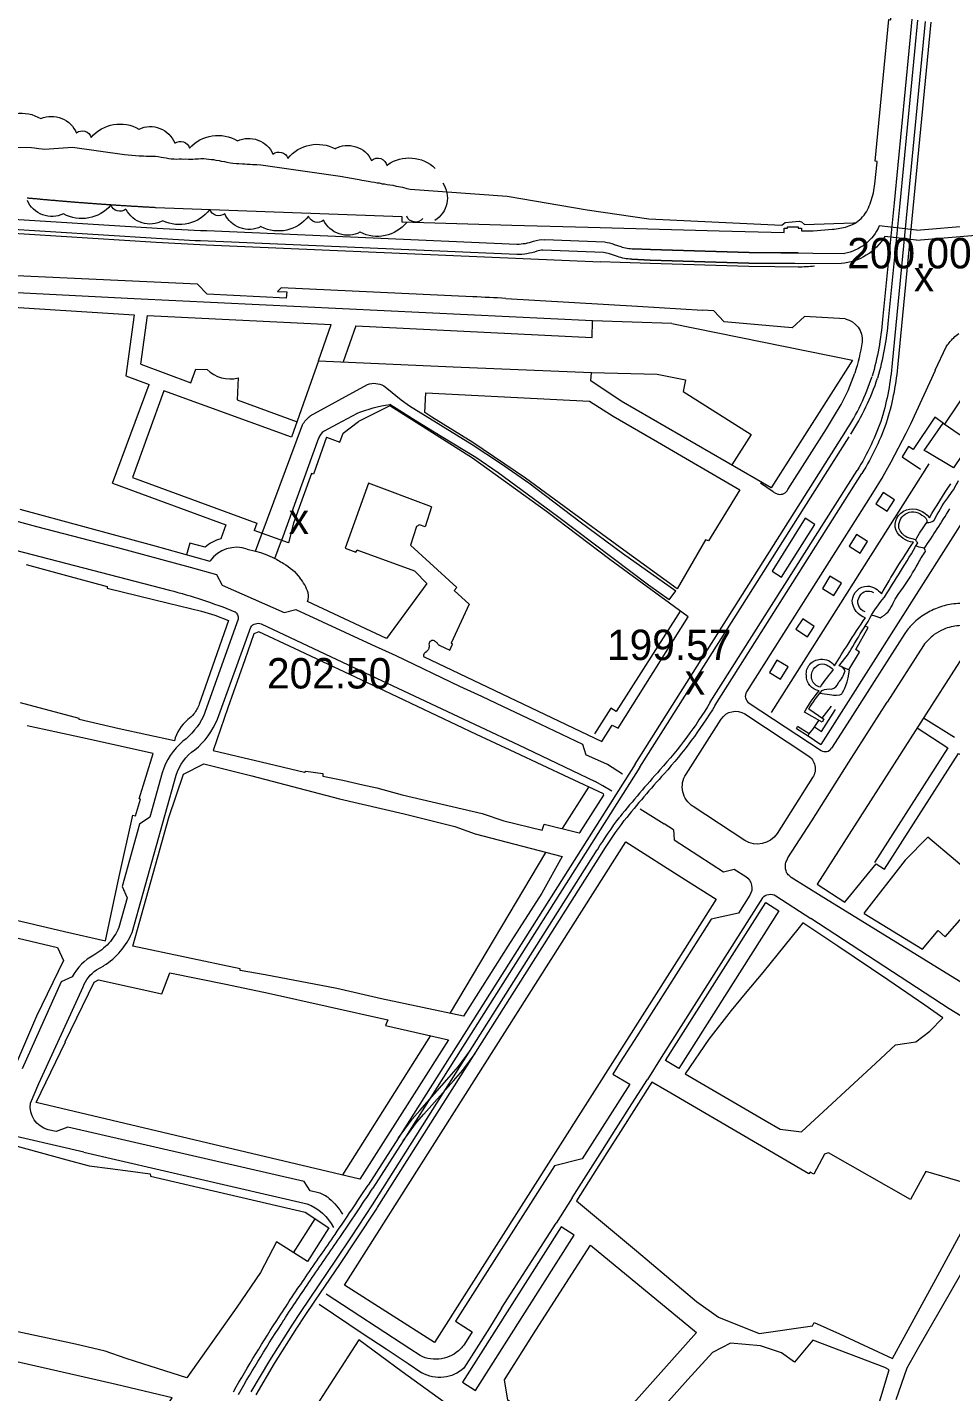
# Model space of a CAD drawing. Header units: millimetres. Extents: x 949 to 2135, y 1001 to 2286.
# Drawn here: x 1381.8 to 1609.5, y 1181.7 to 1518.2 of the extents above; entities that cross this region are included whole.
import ezdxf
from ezdxf.enums import TextEntityAlignment as Align

# ---------------------------------------------------------------- set-up
doc = ezdxf.new("R2010")
doc.units = ezdxf.units.MM
doc.linetypes.add('DGN Style 2', pattern=[1038.355655, 623.013393, -415.342262])
doc.linetypes.add('DGN Style 3', pattern=[1453.697917, 1038.355655, -415.342262])
for name, color, linetype, lineweight in [('Nivel 11', 7, 'Continuous', 0), ('Nivel 12', 7, 'Continuous', 0), ('Nivel 15', 7, 'Continuous', 0), ('Nivel 17', 7, 'Continuous', 0), ('Nivel 23', 7, 'Continuous', 0), ('Nivel 26', 7, 'Continuous', 0), ('Nivel 27', 7, 'Continuous', 0), ('Nivel 3', 7, 'Continuous', 0), ('Nivel 39', 7, 'Continuous', 0)]:
    doc.layers.add(name, color=color, linetype=linetype, lineweight=lineweight)
doc.styles.add('Style-font000', font='font000.shx')
doc.styles.add('Style-font023', font='font023.shx')

msp = doc.modelspace()

# ---------------------------------------------------------------- linework, layer by layer
at = {"layer": 'Nivel 11', "color": 1, "linetype": 'Continuous', "lineweight": 0}
for p, q in [((1408.17, 1451.25), (1371.37, 1453.1)), ((1521.13, 1445.84), (1408.17, 1451.25)), ((1370.64, 1449.7), (1408.15, 1447.29)), ((1408.15, 1447.29), (1406.13, 1432.24)), ((1409.79, 1435.11), (1411.4, 1447.13)), ((1411.4, 1447.13), (1456.73, 1444.89)), ((1453.59, 1435.93), (1456.73, 1444.89)), ((1462.78, 1444.59), (1459.65, 1435.67)), ((1521.04, 1441.7), (1521.13, 1445.84)), ((1540.75, 1445.2), (1521.13, 1445.84)), ((1540.75, 1445.2), (1585.29, 1436.11)), ((1409.79, 1435.11), (1422.11, 1430.56)), ((1422.11, 1430.56), (1423.35, 1433.87)), ((1423.35, 1433.87), (1426.13, 1433.81)), ((1453.59, 1435.93), (1446.9, 1417.1)), ((1453.59, 1435.93), (1486.81, 1434.5)), ((1486.81, 1434.5), (1520.89, 1433.04)), ((1585.29, 1436.11), (1565.19, 1404.64)), ((1406.13, 1432.24), (1411.88, 1430.12)), ((1433.79, 1431.74), (1433.58, 1426.37)), ((1520.75, 1431), (1520.89, 1433.04)), ((1528.22, 1426.01), (1520.75, 1431)), ((1402.83, 1405.79), (1411.88, 1430.12)), ((1415.5, 1428.53), (1407.7, 1407.19)), ((1446.9, 1417.1), (1415.5, 1428.53)), ((1433.58, 1426.37), (1448.35, 1420.94)), ((1471.15, 1424.82), (1463.48, 1421.02)), ((1491.59, 1411.98), (1471.15, 1424.82)), ((1565.19, 1404.64), (1528.22, 1426.01)), ((1459.71, 1418.08), (1463.48, 1421.02)), ((1455.59, 1417.1), (1452.32, 1408)), ((1455.59, 1417.1), (1458.88, 1415.91)), ((1458.88, 1415.91), (1459.71, 1418.08)), ((1509.84, 1398.77), (1491.59, 1411.98)), ((1407.7, 1407.19), (1438.35, 1395.91)), ((1451.85, 1408.17), (1447.43, 1395.88)), ((1452.32, 1408), (1451.85, 1408.17)), ((1402.83, 1405.79), (1430.74, 1395.52)), ((1465.95, 1405.76), (1460.17, 1389.75)), ((1481.42, 1399.95), (1465.95, 1405.76)), ((1481.42, 1399.95), (1479.86, 1395.04)), ((1379.95, 1399.38), (1412.67, 1390.45)), ((1525.43, 1386.98), (1509.84, 1398.77)), ((1430.74, 1395.52), (1429.51, 1392.08)), ((1438.35, 1395.91), (1437.76, 1394.12)), ((1446.18, 1391.05), (1437.76, 1394.12)), ((1438.07, 1389.05), (1439.68, 1393.41)), ((1447.43, 1395.88), (1446.18, 1391.05)), ((1477.78, 1395.1), (1476.31, 1390.5)), ((1478.52, 1395.47), (1477.78, 1395.1)), ((1479.86, 1395.04), (1478.52, 1395.47)), ((1412.67, 1390.45), (1426.84, 1386.57)), ((1421.83, 1391.01), (1421.03, 1388.12)), ((1425.64, 1389.98), (1421.83, 1391.01)), ((1442.84, 1387.19), (1444.46, 1391.68)), ((1476.31, 1390.5), (1487.73, 1380.01)), ((1436.04, 1389.54), (1438.07, 1389.05)), ((1438.07, 1389.05), (1439.27, 1388.69)), ((1439.27, 1388.69), (1440.46, 1388.27)), ((1440.46, 1388.27), (1442.13, 1387.54)), ((1460.17, 1389.75), (1462.79, 1388.8)), ((1462.79, 1388.8), (1463.15, 1389.23)), ((1477.35, 1384.05), (1463.15, 1389.23)), ((1544.72, 1372.78), (1525.43, 1386.98)), ((1480.34, 1381), (1477.35, 1384.05)), ((1480.34, 1381), (1470.35, 1367.43)), ((1487.73, 1380.01), (1487.06, 1379.28)), ((1470.35, 1367.43), (1450.87, 1376.57)), ((1487.06, 1379.28), (1490.74, 1375.91)), ((1490.74, 1375.91), (1486.27, 1366.29)), ((1527.45, 1345.35), (1544.72, 1372.78)), ((1486.67, 1366.1), (1486.27, 1366.29)), ((1479.52, 1363.07), (1523.47, 1342.04)), ((1483.5, 1365.75), (1485.98, 1364.61)), ((1485.98, 1364.61), (1486.67, 1366.1)), ((1523.47, 1342.04), (1526.02, 1346.06)), ((1526.02, 1346.06), (1527.45, 1345.35))]:
    msp.add_line(p, q, dxfattribs=at)
at = {"layer": 'Nivel 11', "color": 1, "linetype": 'DGN Style 2', "lineweight": 0}
for p, q in [((1462.78, 1444.59), (1521.04, 1441.7)), ((1542.76, 1374.22), (1526.99, 1349.5)), ((1525.71, 1350.27), (1521.65, 1343.94)), ((1526.99, 1349.5), (1525.71, 1350.27))]:
    msp.add_line(p, q, dxfattribs=at)
at = {"layer": 'Nivel 11', "color": 1, "linetype": 'DGN Style 3', "lineweight": 0}
for p, q in [((1610.39, 1343.06), (1602.78, 1347.85)), ((1601.21, 1345.41), (1608.76, 1340.51)), ((1608.76, 1340.51), (1590.65, 1312.2)), ((1520.15, 1330.82), (1513.64, 1320.57)), ((1486.18, 1275.17), (1509.65, 1314.72)), ((1481.19, 1269.54), (1459.54, 1235.17)), ((1447.47, 1215.95), (1452.78, 1224.3))]:
    msp.add_line(p, q, dxfattribs=at)
at = {"layer": 'Nivel 11', "color": 1, "linetype": 'Continuous', "lineweight": 0, "flags": 128}
for points in [[(1526.26, 1422.33), (1537.17, 1415.98), (1557.5, 1404.14), (1549.73, 1391.54), (1549.04, 1391.82), (1541.99, 1379.69), (1528, 1389.9), (1515.37, 1399.11), (1504.59, 1406.98), (1491.65, 1415.79), (1481.57, 1422.05), (1479.81, 1423.24), (1480.05, 1428.04), (1520.42, 1426.04), (1526.26, 1422.33)], [(1610.18, 1409.59), (1603.38, 1413.58), (1602.96, 1413.86), (1607.58, 1420.58), (1614.46, 1415.86), (1610.18, 1409.59)], [(1565.41, 1384.05), (1567.78, 1382.56), (1575.99, 1395.62), (1573.62, 1397.11), (1565.41, 1384.05)], [(1508.73, 1320.17), (1509.21, 1321.71), (1517.86, 1319.51), (1518.14, 1319.7), (1523.96, 1328.81), (1523.83, 1329.12), (1515.36, 1333.1), (1502.05, 1339.39), (1492.56, 1343.82), (1468.34, 1355.3), (1447.65, 1365.04), (1438.91, 1369.14), (1437.64, 1368.61), (1435.4, 1362.2), (1431.27, 1350.34), (1427.6, 1339.83), (1439.42, 1337.08), (1450.14, 1334.5), (1450.44, 1334.79), (1454.63, 1334.18), (1454.63, 1333.49), (1459.59, 1332.52), (1464.51, 1331.34), (1467.97, 1330.65), (1474.19, 1328.94), (1493.91, 1324.27), (1499.26, 1322.48), (1508.73, 1320.17)], [(1583.36, 1302.46), (1591.12, 1311.9), (1593.18, 1310.58), (1611.43, 1339.11), (1622.99, 1332.97), (1626.42, 1339.42), (1634.9, 1355.04), (1614.39, 1366.07), (1604.75, 1350.93), (1576.56, 1306.87), (1583.36, 1302.46)], [(1425.36, 1336.52), (1437.13, 1333.59), (1458.77, 1327.96), (1474.71, 1324.2), (1487.2, 1321.14), (1492.25, 1319.32), (1513.68, 1313.73), (1508.63, 1304.63), (1500.31, 1291.57), (1489.31, 1274.29), (1469.13, 1278.57), (1458.11, 1281.18), (1440.42, 1284.5), (1434.25, 1285.6), (1434.26, 1285.97), (1407.8, 1291.61), (1416.66, 1323.35), (1420.32, 1334.04), (1425.36, 1336.52)], [(1542.4, 1288.66), (1482.18, 1193.86), (1459.98, 1207.99), (1529.39, 1317.34), (1544.07, 1307.98), (1551.62, 1303.17), (1542.4, 1288.66)], [(1603.81, 1318.46), (1598.26, 1312.84), (1588.14, 1299.85), (1588.17, 1299.67), (1602.5, 1290.88), (1606.39, 1295.45), (1608.13, 1293.9), (1614.69, 1301.34), (1617.48, 1307), (1603.81, 1318.46)], [(1308.08, 1309.47), (1330.72, 1304.64), (1357.72, 1298.86), (1372.92, 1295.11), (1389.26, 1291.26), (1390.69, 1288.04), (1384.04, 1274.34), (1376.7, 1257.09), (1373.61, 1255.52), (1359.92, 1258.51), (1339.64, 1262.89), (1305.38, 1270.27), (1289.74, 1273.7), (1293.84, 1284.63), (1295.55, 1288.46), (1295.89, 1288.32), (1308.08, 1309.47)], [(1539.18, 1263.43), (1563.9, 1302.38), (1567.08, 1300.28), (1542.4, 1261.38), (1539.18, 1263.43)], [(1558.81, 1279.9), (1555.36, 1275.75), (1549.8, 1268.65), (1543.98, 1260.1), (1563.72, 1248.62), (1567.43, 1246.46), (1572.71, 1245.79), (1590.99, 1262.72), (1595.86, 1267.22), (1600.85, 1267.97), (1604.31, 1270.65), (1607.55, 1273.92), (1603.12, 1277.05), (1593.94, 1283.25), (1581.63, 1291.61), (1573.02, 1297.32), (1572.09, 1296.17), (1563.11, 1285.08), (1558.81, 1279.9)], [(1430.71, 1282.18), (1441.27, 1279.98), (1470.67, 1273.39), (1470.1, 1272.03), (1485.63, 1268.51), (1477.75, 1256.1), (1471.83, 1246.77), (1463.75, 1234.11), (1384.01, 1253.06), (1391.21, 1267.97), (1391.14, 1267.99), (1398.28, 1282.74), (1399.35, 1283.3), (1415, 1279.86), (1416.95, 1285.04), (1430.71, 1282.18)], [(1617.13, 1231.95), (1603.33, 1236.01), (1599.57, 1229.11), (1579.34, 1240.58), (1578.31, 1240.28), (1575.71, 1235.39), (1574.82, 1235.88), (1574.46, 1235.41), (1539.46, 1255.9), (1535.8, 1258.04), (1528.09, 1245.92), (1524.72, 1240.62), (1517.21, 1228.79), (1532.02, 1216.41), (1546.83, 1203.99), (1552.21, 1200.08), (1562.22, 1196.06), (1575.38, 1197.95), (1575.82, 1198.8), (1582.02, 1196), (1595.11, 1189.93), (1606.26, 1210.38), (1612.52, 1221.86), (1617.13, 1231.95)], [(1492.3, 1182.03), (1516.64, 1220.31), (1513.4, 1222.37), (1489.06, 1184.09), (1492.3, 1182.03)], [(1511.45, 1171.51), (1500.28, 1179.61), (1499.42, 1184.65), (1507.16, 1196.88), (1520.62, 1217.87), (1546.81, 1196.28), (1530.63, 1178.13), (1519.75, 1165.49), (1511.45, 1171.51)], [(1563.31, 1134.89), (1568.56, 1131.23), (1570.34, 1130.98), (1571.64, 1131.78), (1574.44, 1137.52), (1578.94, 1145.39), (1582.54, 1151.86), (1588.15, 1166.6), (1594.26, 1187.11), (1593.24, 1187.67), (1575.47, 1194.39), (1570.97, 1188.96), (1567.79, 1191.31), (1562.6, 1192.99), (1555.15, 1193.66), (1550.71, 1191.36), (1544.65, 1184.72), (1530.42, 1168.76), (1522.46, 1157.91), (1537.32, 1146.57), (1555.38, 1133.94), (1560.32, 1130.46), (1563.31, 1134.89)]]:
    msp.add_lwpolyline(points, close=True, dxfattribs=at)
msp.add_lwpolyline([(1381.55, 1385.7), (1391.44, 1383.01), (1401.48, 1380.3), (1401.48, 1379.92), (1416.59, 1376.22), (1424.72, 1374.22), (1428.02, 1373.2), (1431.37, 1371.89), (1425.15, 1354.07), (1424.17, 1351.26, -0.08506), (1422.86, 1348.89, -0.063703), (1421.37, 1347.46, 0.16359), (1418.07, 1342.23), (1404.43, 1345.18), (1394.57, 1347.51), (1394.62, 1347.75), (1380.16, 1351.58)], format="xyb", dxfattribs=at)
for points in [[(1376.31, 1298.65), (1390.95, 1295.2), (1401.1, 1292.93), (1404.46, 1308.79), (1407.81, 1323.88), (1408.49, 1323.75), (1409.68, 1327.85), (1409.36, 1327.93), (1412.81, 1339.12), (1395.43, 1343.01), (1381.79, 1345.95)], [(1378.42, 1242.53), (1391.52, 1238.87), (1397.06, 1237.43), (1402.22, 1236.72), (1407.23, 1236.07), (1412.13, 1235.43), (1412.15, 1234.88), (1450.27, 1225.95), (1456.13, 1222.1), (1450.88, 1213.79), (1443.25, 1218.64), (1439.26, 1211.1), (1433.42, 1202.54), (1421.09, 1185.15), (1410.31, 1188.55), (1406.15, 1189.86), (1400.97, 1191.68), (1393.71, 1193.45), (1377.14, 1196.99)], [(1664.47, 1177.64), (1668.64, 1183.32), (1668.49, 1185.93), (1655.84, 1199.45), (1646.24, 1209.71), (1636.38, 1220.23), (1626.99, 1230.26), (1622.97, 1229.91), (1607.47, 1202.91), (1601.64, 1192.74), (1598.65, 1187.54), (1595.97, 1179.69)], [(1381.73, 1110.86), (1386.24, 1124.9), (1391.82, 1136.16), (1397.18, 1147.31), (1401.14, 1155.05), (1412.23, 1172.28), (1417.55, 1180.18), (1417.55, 1180.18), (1403.7, 1183.51), (1395.79, 1185.25), (1383.89, 1188.04), (1363.94, 1192.49)], [(1484.54, 1179.15), (1474.21, 1186.59), (1463.5, 1194.47), (1451.2, 1175.41)]]:
    msp.add_lwpolyline(points, dxfattribs=at)
at = {"layer": 'Nivel 11', "color": 1, "linetype": 'Continuous', "lineweight": 0}
for centre, radius, start, end in [((1431.77, 1439.5), 8.01, 225.2246, 284.6055), ((1431.93, 1383), 9.39, 104.9209, 132.0392), ((1433.46, 1381.8), 8.16, 71.5693, 144.2346), ((1441.6, 1375.92), 9.84, 16.682, 41.4396), ((1447.85, 1377.88), 3.29, 336.5385, 15.1777), ((1481.73, 1366.08), 0.9, 61.8826, 181.1257)]:
    msp.add_arc(centre, radius, start, end, dxfattribs=at)
at = {"layer": 'Nivel 11', "color": 1, "linetype": 'Continuous', "lineweight": 0, "extrusion": (0, 0, -1)}
for centre, radius, start, end in [((-1431.94, 1366.23), 23.63, 115.5584, 123.3558), ((-1438.74, 1374.8), 12.77, 119.015, 143.304), ((-1480.77, 1363.18), 1.25, 355.055, 68.5923)]:
    msp.add_arc(centre, radius, start, end, dxfattribs=at)
at = {"layer": 'Nivel 11', "color": 1, "linetype": 'Continuous', "lineweight": 0}
for points, knots in [([(1482.16, 1366.88), (1482.24, 1366.83), (1482.32, 1366.78), (1482.4, 1366.73), (1482.5, 1366.66), (1482.59, 1366.6), (1482.68, 1366.52), (1482.78, 1366.43), (1482.87, 1366.32), (1482.96, 1366.22), (1483.01, 1366.15), (1483.06, 1366.08), (1483.12, 1366.02), (1483.18, 1365.95), (1483.25, 1365.88), (1483.33, 1365.84), (1483.38, 1365.81), (1483.44, 1365.78), (1483.5, 1365.75)], [0, 0, 0, 0, 0.160038, 0.160038, 0.160038, 0.357952, 0.357952, 0.357952, 0.59, 0.59, 0.59, 0.73483, 0.73483, 0.73483, 0.89123, 0.89123, 0.89123, 1, 1, 1, 1]), ([(1480.83, 1366.06), (1480.84, 1365.92), (1480.85, 1365.78), (1480.86, 1365.65), (1480.87, 1365.49), (1480.86, 1365.33), (1480.83, 1365.18), (1480.8, 1365.06), (1480.75, 1364.95), (1480.7, 1364.84), (1480.65, 1364.75), (1480.61, 1364.66), (1480.55, 1364.59), (1480.51, 1364.54), (1480.46, 1364.5), (1480.42, 1364.46), (1480.38, 1364.42), (1480.34, 1364.38), (1480.31, 1364.34)], [0, 0, 0, 0, 0.218176, 0.218176, 0.218176, 0.468121, 0.468121, 0.468121, 0.661305, 0.661305, 0.661305, 0.816034, 0.816034, 0.816034, 0.913605, 0.913605, 0.913605, 1, 1, 1, 1])]:
    msp.add_open_spline(points, degree=3, knots=knots, dxfattribs=at)
at = {"layer": 'Nivel 12', "color": 7, "linetype": 'Continuous', "lineweight": 0}
for p, q in [((1568.4, 1467.63), (1568.41, 1468.69)), ((1568.41, 1468.69), (1569.2, 1468.68)), ((1569.2, 1468.68), (1569.2, 1469.01)), ((1569.2, 1469.01), (1571.84, 1468.99)), ((1571.84, 1468.99), (1571.84, 1468.66)), ((1571.84, 1468.66), (1572.65, 1468.65)), ((1572.65, 1468.65), (1572.65, 1468)), ((1619.51, 1437.6), (1607.94, 1420.33)), ((1520.89, 1433.04), (1537.11, 1432.63)), ((1537.11, 1432.63), (1544.12, 1431.26)), ((1544.12, 1431.26), (1543.52, 1428.38)), ((1543.52, 1428.38), (1560.25, 1417.8)), ((1605.52, 1422.04), (1600.22, 1414.11)), ((1607.58, 1420.58), (1605.52, 1422.04)), ((1560.25, 1417.8), (1555.5, 1410.29)), ((1599.08, 1414.79), (1597.46, 1412.27)), ((1600.22, 1414.11), (1599.08, 1414.79)), ((1604.05, 1410.55), (1565.2, 1349.2)), ((1597.46, 1412.27), (1602.05, 1409.27)), ((1574.45, 1350.11), (1578.19, 1347.61)), ((1577.6, 1344.56), (1581.04, 1349.97)), ((1577.81, 1347.86), (1580.06, 1350.78)), ((1577.74, 1346.82), (1573.45, 1349.3)), ((1575.64, 1345.25), (1576.98, 1347.26)), ((1578.19, 1347.61), (1577.74, 1346.82)), ((1571.43, 1345.25), (1571.66, 1345.74)), ((1571.43, 1345.25), (1574.33, 1343.5)), ((1574.6, 1343.93), (1571.66, 1345.74)), ((1574.33, 1343.5), (1574.6, 1343.93)), ((1574.6, 1343.93), (1575.64, 1345.25)), ((1575.91, 1345.65), (1577.6, 1344.56))]:
    msp.add_line(p, q, dxfattribs=at)
at = {"layer": 'Nivel 12', "color": 7, "linetype": 'Continuous', "lineweight": 0, "flags": 128}
for points in [[(1572.65, 1468), (1575.57, 1468.02), (1580.31, 1468.4), (1580.77, 1468.44), (1581.23, 1468.49), (1581.69, 1468.56), (1582.15, 1468.64), (1582.6, 1468.73), (1583.05, 1468.84), (1583.5, 1468.96), (1583.94, 1469.1), (1584.38, 1469.24), (1584.81, 1469.41), (1585.24, 1469.58), (1585.71, 1469.82), (1586.16, 1470.09), (1586.6, 1470.38), (1587.01, 1470.71), (1587.4, 1471.06), (1587.76, 1471.44), (1588.1, 1471.84), (1588.41, 1472.27), (1588.7, 1472.71), (1588.95, 1473.17), (1589.17, 1473.65), (1589.39, 1474.17), (1589.6, 1474.69), (1589.79, 1475.22), (1589.96, 1475.76), (1590.12, 1476.3), (1590.27, 1476.84), (1590.4, 1477.39), (1590.51, 1477.94), (1590.61, 1478.5), (1590.69, 1479.06), (1590.76, 1479.62)], [(1381.8, 1476.15), (1381.99, 1476.13), (1382.19, 1476.11), (1382.39, 1476.1), (1382.59, 1476.08), (1382.79, 1476.06), (1382.99, 1476.04), (1383.19, 1476.02), (1383.39, 1476), (1383.59, 1475.98), (1383.79, 1475.96), (1383.99, 1475.95), (1384.19, 1475.93), (1384.38, 1475.91), (1384.58, 1475.89), (1384.78, 1475.87), (1384.98, 1475.85), (1385.18, 1475.84), (1385.38, 1475.82), (1385.58, 1475.8), (1385.78, 1475.78), (1385.98, 1475.76), (1386.18, 1475.75), (1386.38, 1475.73), (1386.58, 1475.71), (1386.77, 1475.69), (1386.97, 1475.68), (1387.17, 1475.66), (1387.37, 1475.64), (1387.57, 1475.62), (1387.77, 1475.6), (1387.97, 1475.59), (1388.17, 1475.57), (1388.37, 1475.55), (1388.57, 1475.54), (1388.77, 1475.52), (1388.97, 1475.5), (1389.17, 1475.48), (1389.36, 1475.47), (1389.56, 1475.45), (1389.76, 1475.43), (1389.96, 1475.42), (1390.16, 1475.4), (1390.36, 1475.38), (1390.56, 1475.37), (1390.76, 1475.35), (1390.96, 1475.33), (1391.16, 1475.32), (1391.36, 1475.3), (1391.56, 1475.28), (1391.76, 1475.27), (1391.96, 1475.25), (1392.16, 1475.23), (1392.35, 1475.22), (1392.55, 1475.2), (1392.75, 1475.19), (1392.95, 1475.17), (1393.15, 1475.15), (1393.35, 1475.14), (1393.55, 1475.12), (1393.75, 1475.11), (1393.95, 1475.09), (1394.15, 1475.07), (1394.35, 1475.06), (1394.55, 1475.04), (1394.75, 1475.03), (1394.95, 1475.01), (1395.15, 1475), (1395.35, 1474.98), (1395.54, 1474.97), (1395.74, 1474.95), (1395.94, 1474.93), (1396.14, 1474.92), (1396.34, 1474.9), (1396.54, 1474.89), (1396.74, 1474.87), (1396.94, 1474.86), (1397.14, 1474.84), (1397.34, 1474.83), (1397.54, 1474.81), (1397.74, 1474.8), (1397.94, 1474.78), (1398.14, 1474.77), (1398.34, 1474.76), (1398.54, 1474.74), (1398.74, 1474.73), (1398.94, 1474.71), (1399.13, 1474.7), (1399.33, 1474.68), (1399.53, 1474.67), (1399.73, 1474.65), (1399.93, 1474.64), (1400.13, 1474.63), (1400.33, 1474.61), (1400.53, 1474.6), (1400.73, 1474.58), (1400.93, 1474.57), (1401.13, 1474.56), (1401.33, 1474.54), (1401.53, 1474.53), (1401.73, 1474.51), (1401.93, 1474.5), (1402.13, 1474.49), (1402.33, 1474.47), (1402.53, 1474.46), (1402.73, 1474.45), (1402.93, 1474.43), (1403.12, 1474.42), (1403.32, 1474.41), (1403.52, 1474.39), (1403.72, 1474.38), (1403.92, 1474.37), (1404.12, 1474.35), (1404.32, 1474.34), (1404.52, 1474.33), (1404.72, 1474.31), (1404.92, 1474.3), (1405.12, 1474.29), (1405.32, 1474.28), (1405.52, 1474.26), (1405.72, 1474.25), (1405.92, 1474.24), (1406.12, 1474.23), (1406.32, 1474.21), (1406.52, 1474.2), (1406.72, 1474.19), (1406.92, 1474.18), (1407.12, 1474.16), (1407.32, 1474.15), (1407.52, 1474.14), (1407.72, 1474.13), (1407.92, 1474.11), (1408.11, 1474.1), (1408.31, 1474.09), (1408.51, 1474.08), (1408.71, 1474.07), (1408.91, 1474.06), (1409.11, 1474.04), (1409.31, 1474.03), (1409.51, 1474.02), (1409.71, 1474.01), (1409.91, 1474), (1410.11, 1473.99), (1410.31, 1473.97), (1410.51, 1473.96), (1410.71, 1473.95), (1410.91, 1473.94), (1411.11, 1473.93), (1411.31, 1473.92), (1411.51, 1473.91), (1411.71, 1473.9), (1411.91, 1473.88), (1412.11, 1473.87), (1412.31, 1473.86), (1412.51, 1473.85), (1412.71, 1473.84), (1412.91, 1473.83), (1413.11, 1473.82), (1413.31, 1473.81), (1413.49, 1473.8), (1474.15, 1471.59), (1474.18, 1470.21)], [(1474.18, 1470.21), (1501.29, 1469.39)], [(1501.29, 1469.39), (1520.06, 1468.93), (1552.39, 1468.04), (1568.4, 1467.63)], [(1614.47, 1399.53), (1577.45, 1341.35)], [(1584.36, 1359.71), (1586.98, 1364.14), (1586.06, 1364.74), (1589.09, 1370.17), (1588.35, 1370.5)], [(1577.19, 1353.98), (1580.15, 1353.56), (1580.59, 1353.5), (1581.34, 1353.52), (1582.13, 1353.54), (1582.59, 1353.82), (1582.8, 1354.19), (1583.09, 1354.73), (1583.39, 1355.26), (1583.64, 1355.87), (1583.91, 1356.76), (1584.18, 1357.76), (1584.53, 1359.64), (1582.55, 1360.5)], [(1574.33, 1343.5), (1577.45, 1341.35)]]:
    msp.add_lwpolyline(points, dxfattribs=at)
for points in [[(1593.82, 1398.87), (1595.62, 1401.69), (1592.84, 1403.48), (1591.03, 1400.66), (1593.82, 1398.87)], [(1587.17, 1388.54), (1588.98, 1391.39), (1586.22, 1393.14), (1584.41, 1390.28), (1587.17, 1388.54)], [(1580.66, 1378.08), (1582.51, 1381.1), (1579.68, 1382.83), (1577.84, 1379.81), (1580.66, 1378.08)], [(1574.12, 1367.88), (1575.83, 1370.42), (1572.99, 1372.34), (1571.28, 1369.8), (1574.12, 1367.88)], [(1567.54, 1357.47), (1569.36, 1360.49), (1566.63, 1362.14), (1564.81, 1359.12), (1567.54, 1357.47)]]:
    msp.add_lwpolyline(points, close=True, dxfattribs=at)
for points in [[(1600.85, 1391.77), (1598.74, 1392.41), (1598.74, 1392.41, -0.194966), (1596.69, 1394.72, -0.283762), (1598.23, 1398.1, -0.359675), (1602.36, 1397.85, -0.381319), (1603.58, 1396.05)], [(1602.93, 1389.66, 0.011308), (1609.22, 1399.41)], [(1589.95, 1373.22, -0.047312), (1592.05, 1372.6, 0.206853), (1595.24, 1376.22, -0.033328), (1597.64, 1379.91, 0.028952), (1601.42, 1385.96, -0.034172), (1603.22, 1388.95, 0.39606), (1602.54, 1389.84, -0.149362), (1600.94, 1390.36)], [(1588.41, 1374.03, -0.529397), (1587.09, 1377.99, -0.422048), (1590.4, 1378.84)], [(1577.28, 1355.48, -0.544825), (1575.67, 1359.89, -0.449434), (1579.28, 1360.76, -0.101371), (1580.51, 1359.79)], [(1580.51, 1359.79, 0.039495), (1577.28, 1355.48)]]:
    msp.add_lwpolyline(points, format="xyb", dxfattribs=at)
at = {"layer": 'Nivel 12', "color": 7, "linetype": 'Continuous', "lineweight": 0, "extrusion": (0, 0, -1)}
for centre, radius, start, end in [((-1794.66, 1283.95), 221.59, 30.7397, 33.3051), ((-1649.13, 1374.08), 49.23, 27.2173, 34.8309), ((-1599.81, 1395.36), 4.02, 342.1094, 71.7299), ((-1600.08, 1394.46), 4.96, 71.9075, 146.2905), ((-1600.76, 1396.53), 5.35, 275.2414, 333.2328), ((-1628.72, 1376.93), 31.58, 28.0268, 37.2462), ((-1780.44, 1270.76), 216.72, 29.7959, 33.7623), ((-1602.27, 1392.22), 1.5, 308.3662, 342.6338), ((-1712.65, 1308.07), 138.26, 30.2195, 33.2916), ((-1589.05, 1376.55), 3.86, 3.714, 88.938), ((-1588.63, 1375.9), 4.53, 94.3589, 145.6672), ((-1589.75, 1376.98), 4.57, 286.2768, 357.7921), ((-1613.77, 1359.26), 27.61, 26.7066, 41.7784), ((-1697.97, 1295.04), 134.18, 31.981, 35.3088), ((-1713.09, 1291.46), 147.67, 30.0845, 32.9), ((-2551.74, 761.08), 1141.17, 31.69846, 32.01743), ((-1577.47, 1358.74), 3.6, 353.9008, 87.7724), ((-1577.8, 1358.84), 3.53, 82.2835, 148.0856), ((-1577.62, 1358.25), 3.73, 279.0672, 1.6023), ((-1600.28, 1334.91), 30.45, 28.2182, 40.2142), ((-1602.49, 1333.11), 32.79, 31.216, 41.1464), ((-1579.57, 1350.32), 4.71, 67.9384, 96.3786)]:
    msp.add_arc(centre, radius, start, end, dxfattribs=at)
at = {"layer": 'Nivel 12', "color": 7, "linetype": 'Continuous', "lineweight": 0}
for centre, radius, start, end in [((1593.55, 1414.7), 19.66, 320.5169, 335.2105), ((1603.53, 1399.32), 3.27, 270.8805, 303.6726), ((1273.55, 1583.32), 380.02, 328.3589, 329.6057), ((1559.16, 1380.62), 30.22, 318.9339, 329.9438), ((1581.33, 1358.54), 2.31, 24.3038, 74.4712), ((1579.59, 1357.25), 2.3, 282.5923, 340.8799), ((1575.78, 1361.8), 7.99, 318.4094, 343.1957)]:
    msp.add_arc(centre, radius, start, end, dxfattribs=at)
at = {"layer": 'Nivel 15', "color": 7, "linetype": 'Continuous', "lineweight": 0}
for p, q in [((1358.92, 1468.65), (1413.57, 1465.24)), ((1425.88, 1464.59), (1523.09, 1460.36)), ((1423.79, 1454.83), (1379.17, 1456.95)), ((1426.16, 1452.38), (1423.79, 1454.83)), ((1444.42, 1453.92), (1443.46, 1453.04)), ((1491.65, 1451.75), (1444.42, 1453.92)), ((1445.63, 1451.38), (1426.16, 1452.38)), ((1443.46, 1453.04), (1445.75, 1452.98)), ((1445.75, 1452.98), (1445.63, 1451.38)), ((1605.63, 1433.62), (1608.35, 1439.38)), ((1451.55, 1422.35), (1465.68, 1430.13)), ((1469.71, 1429.76), (1470.42, 1429.2)), ((1439.68, 1393.41), (1449.61, 1420.2)), ((1458.19, 1420.34), (1454.96, 1418.59)), ((1463.09, 1423), (1458.19, 1420.34)), ((1453.63, 1416.87), (1444.46, 1391.68)), ((1367.71, 1399.47), (1384.07, 1395.11)), ((1384.07, 1395.11), (1404.04, 1389.91)), ((1365.3, 1392.82), (1416.88, 1379.38)), ((1404.04, 1389.91), (1421.96, 1385.04)), ((1421.96, 1385.04), (1428.43, 1383.28)), ((1428.43, 1383.28), (1429.87, 1380.65)), ((1429.87, 1380.65), (1445.1, 1373.92)), ((1540.02, 1376.99), (1541.67, 1379.25)), ((1445.1, 1373.92), (1448.01, 1374.66)), ((1448.01, 1374.66), (1466.68, 1366.03)), ((1433.8, 1372.26), (1425.24, 1348.28)), ((1428.69, 1347.58), (1436.89, 1370.29)), ((1439.45, 1371.1), (1463.71, 1359.69)), ((1598.14, 1368.7), (1590.56, 1356.83)), ((1466.68, 1366.03), (1472.7, 1363.25)), ((1472.7, 1363.25), (1488.37, 1355.74)), ((1602.73, 1365.75), (1593.79, 1351.75)), ((1463.71, 1359.69), (1493.45, 1345.72)), ((1590.56, 1356.83), (1584.68, 1347.59)), ((1488.37, 1355.74), (1493.81, 1353.24)), ((1493.81, 1353.24), (1497.4, 1351.54)), ((1497.4, 1351.54), (1508.29, 1346.38)), ((1559.76, 1351.54), (1577.49, 1339.86)), ((1584.39, 1337), (1593.79, 1351.75)), ((1508.29, 1346.38), (1518.67, 1341.45)), ((1584.68, 1347.59), (1580.09, 1340.42)), ((1493.45, 1345.72), (1502.93, 1341.26)), ((1502.93, 1341.26), (1521.84, 1332.23)), ((1518.67, 1341.45), (1519.54, 1338.82)), ((1524.83, 1336.39), (1519.54, 1338.82)), ((1528.56, 1334.01), (1524.83, 1336.39)), ((1575.19, 1322.53), (1584.39, 1337)), ((1407.64, 1294.96), (1418.53, 1333.78)), ((1415.08, 1334.33), (1411.99, 1323.4)), ((1411.99, 1323.4), (1409.47, 1321.71)), ((1569.34, 1313.35), (1575.19, 1322.53)), ((1409.47, 1321.71), (1405.18, 1306.27)), ((1541.16, 1320.26), (1541.31, 1317.83)), ((1541.31, 1317.83), (1553.48, 1309.91)), ((1553.48, 1309.91), (1556.08, 1310.6)), ((1556.08, 1310.6), (1558.93, 1308.74)), ((1405.18, 1306.27), (1406.42, 1303.52)), ((1577.52, 1303.94), (1570.17, 1308.54)), ((1406.42, 1303.52), (1404.37, 1296.16)), ((1563.05, 1303.48), (1538.08, 1264.13)), ((1559.93, 1304.16), (1557.11, 1299.72)), ((1566.36, 1304.04), (1574.95, 1298.38)), ((1619.82, 1277.8), (1577.52, 1303.94)), ((1557.11, 1299.72), (1550.4, 1298.25)), ((1550.4, 1298.25), (1531.43, 1268.35)), ((1609.06, 1276.1), (1574.95, 1298.38)), ((1400.16, 1290.72), (1398.22, 1289.38)), ((1398.88, 1285.72), (1400.66, 1286.78)), ((1390.11, 1282.77), (1380.54, 1261.35)), ((1392.89, 1284), (1390.11, 1282.77)), ((1391.59, 1272.89), (1395.53, 1281.55)), ((1632.76, 1261.64), (1609.06, 1276.1)), ((1384.68, 1257.74), (1391.59, 1272.89)), ((1531.43, 1268.35), (1528.01, 1262.98)), ((1528.01, 1262.98), (1526.13, 1260.02)), ((1538.08, 1264.13), (1534.7, 1258.73)), ((1526.13, 1260.02), (1530.34, 1257.56)), ((1530.87, 1252.73), (1534.7, 1258.73)), ((1382.56, 1252.9), (1384.68, 1257.74)), ((1530.34, 1257.56), (1518.61, 1239.11)), ((1526.99, 1246.62), (1530.87, 1252.73)), ((1395.73, 1240.79), (1370.14, 1246.68)), ((1388.88, 1245.86), (1386.92, 1246.32)), ((1391.79, 1246.93), (1388.88, 1245.86)), ((1450.09, 1233.57), (1391.79, 1246.93)), ((1523.62, 1241.31), (1526.99, 1246.62)), ((1395.73, 1240.79), (1451.09, 1227.94)), ((1518.61, 1239.11), (1511.76, 1237.43)), ((1516.11, 1229.49), (1523.62, 1241.31)), ((1511.76, 1237.43), (1487.37, 1199.09)), ((1451.53, 1231.28), (1450.09, 1233.57)), ((1453.61, 1230.78), (1451.53, 1231.28)), ((1516.11, 1229.49), (1512.2, 1223.27)), ((1498.74, 1202.28), (1512.2, 1223.27)), ((1476.11, 1192.26), (1455.45, 1205.76)), ((1453.77, 1203.27), (1464.63, 1196)), ((1498.74, 1202.28), (1495.74, 1197.46)), ((1487.37, 1199.09), (1491.5, 1196.46)), ((1464.63, 1196), (1470.26, 1192.26)), ((1491.5, 1196.46), (1489.58, 1193.42)), ((1495.74, 1197.46), (1492.45, 1192.26)), ((1470.26, 1192.26), (1475.69, 1188.65)), ((1478.65, 1190.61), (1476.11, 1192.26)), ((1492.45, 1192.26), (1489.46, 1187.53)), ((1475.69, 1188.65), (1479.08, 1186.38))]:
    msp.add_line(p, q, dxfattribs=at)
at = {"layer": 'Nivel 15', "color": 7, "linetype": 'Continuous', "lineweight": 0, "flags": 128}
for points in [[(1571.84, 1459.08), (1566.13, 1459.1), (1559.67, 1459.19), (1535.36, 1459.92), (1527.99, 1460.18), (1523.09, 1460.36)], [(1499.79, 1451.36), (1532.25, 1449.44), (1548.24, 1448.43)], [(1583.46, 1446.3), (1573.41, 1446.87), (1570.38, 1444.11), (1553.63, 1445.6), (1551.07, 1448.29), (1548.24, 1448.43)], [(1605.63, 1433.59), (1599.57, 1420.32), (1598.41, 1417.99), (1594.67, 1410.94), (1592.71, 1407.42), (1590.22, 1403.31), (1559.16, 1354.33)], [(1569.34, 1404.22), (1578.83, 1419.22), (1580.58, 1422.04), (1582.47, 1425.2), (1584.16, 1428.6), (1585.82, 1432.9)], [(1470.42, 1429.2), (1473.97, 1426.37), (1476.06, 1424.87), (1491.46, 1415.32), (1498.5, 1410.73), (1505.45, 1405.83), (1518.12, 1396.24), (1528.58, 1388.53), (1541.67, 1379.25)], [(1492.38, 1412.12), (1483.86, 1417.26), (1477.42, 1421.2), (1471.15, 1425.19)], [(1540.02, 1376.99), (1534.99, 1380.65), (1512.48, 1397.56), (1497.93, 1408.3), (1492.38, 1412.12)], [(1565.73, 1403.62), (1562.57, 1405.75)], [(1565.73, 1403.62), (1566.31, 1403.33), (1566.92, 1403.05)], [(1525.89, 1329.79), (1523.73, 1331.17), (1521.84, 1332.23)], [(1541.16, 1320.26), (1538.86, 1321.76), (1538.8, 1321.67), (1532.91, 1325.35)]]:
    msp.add_lwpolyline(points, dxfattribs=at)
msp.add_lwpolyline([(1544.24, 1334.02), (1552.88, 1347.6), (1552.88, 1347.6, -0.411494), (1558.71, 1348.85), (1558.71, 1348.85), (1574.26, 1338.61), (1574.26, 1338.6, -0.425183), (1575.42, 1333.17), (1575.42, 1333.17), (1566.65, 1319.37), (1566.65, 1319.37, -0.412492), (1558.69, 1317.67), (1558.69, 1317.67), (1545.94, 1326.07), (1545.94, 1326.07, -0.422529), (1544.23, 1334.01), (1544.24, 1334.02)], format="xyb", close=True, dxfattribs=at)
at = {"layer": 'Nivel 15', "color": 7, "linetype": 'Continuous', "lineweight": 0}
for centre, radius, start, end in [((1451.89, 2081.15), 617.11, 266.44006, 267.58429), ((1404.93, -427.77), 1881.52, 87.11015, 87.35832), ((1456.49, 1416.04), 2.97, 121.0396, 163.8746), ((1567.34, 1405.25), 2.24, 259.1098, 332.7974), ((1560.83, 1353.23), 2, 146.614, 237.6222), ((1410.45, 1355.14), 19.74, 309.8723, 337.4905), ((1430.35, 1329.88), 15.91, 129.7432, 163.7429), ((1578.49, 1341.5), 1.93, 238.573, 325.7064), ((1391.2, 1301.92), 17.85, 302.0039, 337.0795), ((1404.03, 1278.29), 12.53, 117.6451, 152.8427), ((1451.86, 1224.39), 6.62, 48.3197, 74.6348)]:
    msp.add_arc(centre, radius, start, end, dxfattribs=at)
at = {"layer": 'Nivel 15', "color": 7, "linetype": 'Continuous', "lineweight": 0, "extrusion": (0, 0, -1)}
for centre, radius, start, end in [((-1571.93, 1495.73), 36.65, 263.8054, 270.1382), ((-1582.29, 1441.06), 5.37, 102.597, 184.6618), ((-1537.47, 1448.34), 50.76, 188.741, 197.7104), ((-1618.44, 1433.04), 11.91, 32.1505, 38.2693), ((-1618.44, 1433.04), 11.91, 38.2693, 54.3129), ((-1467.3, 1425.66), 4.75, 70.136, 120.482), ((-1476.09, 1391.05), 34.5, 67.861, 81.7669), ((-1457.91, 1414.65), 9.98, 33.7335, 50.4236), ((-1385.29, 1256.66), 126.72, 104.4344, 112.0819), ((-1432.04, 1372.54), 1.79, 120.0736, 189.0706), ((-1438.7, 1369.01), 2.22, 35.3027, 109.7655), ((-1409.54, 1356), 17.49, 206.1901, 232.5498), ((-1429.85, 1330.23), 11.87, 17.3827, 55.3524), ((-1557.15, 1305.95), 3.31, 122.5379, 212.9505), ((-1565.03, 1301.86), 2.55, 39.161, 121.3111), ((-1397.79, 1298.43), 6.95, 199.0256, 217.5656), ((-1392.96, 1300.4), 12.06, 210.9773, 233.3674), ((-1403.69, 1278.44), 8.73, 20.9023, 56.5501), ((-1388.51, 1252.1), 6, 285.3878, 7.5938), ((-1445.92, 1217.33), 15.85, 130.7292, 149.0956), ((-1446.86, 1217.12), 11.57, 109.5921, 154.1594), ((-1482.5, 1198.3), 8.6, 224.6507, 296.5995), ((-1482.5, 1198.3), 8.6, 214.5873, 224.6507), ((-1483.48, 1194.15), 8.93, 227.9102, 299.4563)]:
    msp.add_arc(centre, radius, start, end, dxfattribs=at)
at = {"layer": 'Nivel 15', "color": 7, "linetype": 'Continuous', "lineweight": 0}
for points, knots in [([(1617.34, 1375.44), (1616.21, 1375.78), (1615.08, 1375.98), (1613.93, 1376.07), (1612.52, 1376.19), (1611.08, 1376.13), (1609.67, 1375.91), (1608.46, 1375.73), (1607.29, 1375.44), (1606.13, 1374.98), (1604.92, 1374.51), (1603.81, 1373.94), (1602.74, 1373.21), (1601.7, 1372.52), (1600.76, 1371.77), (1599.9, 1370.86), (1599.25, 1370.18), (1598.67, 1369.48), (1598.14, 1368.7)], [0, 0, 0, 0, 0.159894, 0.159894, 0.159894, 0.356458, 0.356458, 0.356458, 0.525224, 0.525224, 0.525224, 0.701559, 0.701559, 0.701559, 0.871528, 0.871528, 0.871528, 1, 1, 1, 1]), ([(1613.3, 1370.66), (1612.07, 1370.74), (1610.83, 1370.61), (1609.6, 1370.34), (1608.93, 1370.2), (1608.31, 1369.99), (1607.68, 1369.71), (1606.87, 1369.36), (1606.13, 1368.97), (1605.43, 1368.42), (1604.41, 1367.63), (1603.52, 1366.75), (1602.73, 1365.75)], [0, 0, 0, 0, 0.306286, 0.306286, 0.306286, 0.472938, 0.472938, 0.472938, 0.686835, 0.686835, 0.686835, 1, 1, 1, 1]), ([(1570.17, 1308.54), (1569.92, 1308.76), (1569.67, 1308.98), (1569.43, 1309.21), (1569.16, 1309.45), (1569, 1309.78), (1568.87, 1310.14), (1568.74, 1310.49), (1568.69, 1310.84), (1568.7, 1311.19), (1568.71, 1311.62), (1568.72, 1312.1), (1568.92, 1312.5), (1569.06, 1312.78), (1569.2, 1313.06), (1569.34, 1313.35)], [0, 0, 0, 0, 0.184044, 0.184044, 0.184044, 0.384191, 0.384191, 0.384191, 0.580297, 0.580297, 0.580297, 0.825201, 0.825201, 0.825201, 1, 1, 1, 1])]:
    msp.add_open_spline(points, degree=3, knots=knots, dxfattribs=at)
at = {"layer": 'Nivel 17', "color": 30, "linetype": 'Continuous', "lineweight": 0}
for p, q in [((1359.18, 1472.12), (1413.79, 1468.71)), ((1413.63, 1466.11), (1358.99, 1469.53)), ((1426.03, 1468.07), (1502.53, 1464.76)), ((1601.05, 1468.16), (1591.84, 1469.21)), ((1601.05, 1468.16), (1614.72, 1469.29)), ((1502.46, 1462.16), (1424.53, 1465.53)), ((1509.37, 1465.84), (1524.14, 1465.28)), ((1526.53, 1464.66), (1528.12, 1464.12)), ((1601.01, 1465.74), (1593.22, 1466.64)), ((1601.01, 1465.74), (1615.64, 1466.96)), ((1523.86, 1462.69), (1508.94, 1463.26)), ((1527.3, 1461.65), (1525.37, 1462.31))]:
    msp.add_line(p, q, dxfattribs=at)
at = {"layer": 'Nivel 17', "color": 30, "linetype": 'Continuous', "lineweight": 0, "flags": 128}
for points in [[(1530.81, 1461), (1535.39, 1460.8), (1559.69, 1460.07), (1571.84, 1459.96)], [(1582.47, 1459.87), (1559.69, 1460.07), (1535.39, 1460.8), (1530.81, 1461)], [(1571.87, 1462.56), (1559.75, 1462.67), (1535.48, 1463.4), (1531.29, 1463.58)], [(1531.29, 1463.58), (1535.48, 1463.4), (1559.75, 1462.67), (1583.27, 1462.46)]]:
    msp.add_lwpolyline(points, dxfattribs=at)
at = {"layer": 'Nivel 17', "color": 30, "linetype": 'Continuous', "lineweight": 0}
for centre, radius, start, end in [((1451.89, 2081.15), 613.63, 266.44015, 267.58447), ((1502.64, 1476.31), 11.55, 269.4315, 290.1882), ((1531.62, 1475.1), 11.52, 252.2989, 268.388), ((1508.92, 1458.98), 4.27, 89.7919, 110.5483), ((1521.83, 1451.38), 11.49, 72.033, 79.7838)]:
    msp.add_arc(centre, radius, start, end, dxfattribs=at)
at = {"layer": 'Nivel 17', "color": 30, "linetype": 'Continuous', "lineweight": 0, "extrusion": (0, 0, -1)}
for centre, radius, start, end in [((-1581.36, 1473.71), 11.41, 203.2, 260.3255), ((-1451.89, 2081.15), 616.23, 272.54496, 273.55991), ((-1508.92, 1458.98), 6.87, 70.5223, 93.7567), ((-1521.83, 1451.38), 14.09, 99.4369, 109.5034), ((-1581.36, 1473.71), 13.81, 210.7892, 265.3535), ((-1502.64, 1476.31), 14.15, 250.2657, 270.7531), ((-1531.62, 1475.1), 14.12, 273.2937, 287.8049)]:
    msp.add_arc(centre, radius, start, end, dxfattribs=at)
at = {"layer": 'Nivel 23', "color": 1, "linetype": 'Continuous', "lineweight": 0, "flags": 128}
for points in [[(1591.3, 1484.95), (1591.32, 1485.14), (1590.81, 1485.19), (1594.23, 1520.1), (1594.67, 1520.06), (1607.23, 1648.05)], [(1590.76, 1479.62), (1591.3, 1484.94)]]:
    msp.add_lwpolyline(points, dxfattribs=at)
at = {"layer": 'Nivel 26', "color": 4, "linetype": 'Continuous', "lineweight": 0, "flags": 128}
msp.add_lwpolyline([(1378.87, 1488.66), (1382.82, 1488.57), (1383.54, 1488.51), (1384.07, 1488.41), (1384.67, 1488.29), (1385.47, 1488.2), (1386.03, 1488.19), (1392.9, 1488.61), (1405.78, 1486.84), (1409.39, 1486.54), (1409.9, 1486.51), (1410.43, 1486.54), (1411.07, 1486.47), (1411.74, 1486.46), (1412.24, 1486.43), (1412.84, 1486.44), (1413.42, 1486.39), (1414.06, 1486.31), (1414.83, 1486.19), (1415.38, 1486.07), (1416.02, 1485.99), (1416.71, 1485.83), (1417.28, 1485.77), (1418.01, 1485.74), (1418.68, 1485.73), (1419.28, 1485.74), (1419.81, 1485.78), (1420.38, 1485.72), (1420.92, 1485.76), (1421.56, 1485.68), (1422.09, 1485.72), (1422.6, 1485.69), (1423.22, 1485.77), (1423.97, 1485.8), (1424.59, 1485.88), (1425.32, 1485.85), (1425.9, 1485.79), (1426.54, 1485.72), (1427.18, 1485.64), (1427.69, 1485.61), (1428.31, 1485.47), (1429.08, 1485.35), (1429.63, 1485.23), (1430.41, 1485.11), (1431.02, 1484.96), (1431.86, 1484.82), (1432.5, 1484.74), (1433.37, 1484.66), (1433.94, 1484.61), (1434.87, 1484.5), (1435.47, 1484.52), (1435.98, 1484.49), (1436.77, 1484.43), (1437.28, 1484.4), (1438.39, 1484.38), (1439.41, 1484.32), (1458.96, 1481.48), (1463.09, 1480.77), (1463.65, 1480.65), (1464.26, 1480.51), (1464.82, 1480.39), (1465.81, 1480.26), (1466.65, 1480.12), (1467.42, 1479.99), (1468.04, 1479.85), (1468.55, 1479.82), (1469.3, 1479.63), (1469.88, 1479.58), (1470.49, 1479.44), (1471.2, 1479.34), (1471.91, 1479.24), (1472.72, 1479.03), (1473.28, 1478.91), (1473.78, 1478.88), (1474.34, 1478.76), (1475.35, 1478.48), (1476.17, 1478.27), (1500.07, 1476.6), (1519.8, 1473.17), (1535.04, 1470.94), (1567.8, 1469.44), (1568.69, 1470.09), (1572.08, 1470.43), (1572.7, 1470.21), (1573.46, 1469.61), (1585.53, 1469.98), (1585.95, 1469.97)], dxfattribs=at)
at = {"layer": 'Nivel 27', "color": 16, "linetype": 'Continuous', "lineweight": 0}
for p, q in [((1603.2, 1519.67), (1595.01, 1435.35)), ((1604.59, 1519.44), (1596.4, 1435.22)), ((1550.2, 1351.76), (1586.4, 1408.94)), ((1551.39, 1351.03), (1587.58, 1408.19)), ((1473.32, 1244.34), (1465.81, 1232.63)), ((1474.5, 1243.59), (1466.99, 1231.88)), ((1447.08, 1198.13), (1449.18, 1201.28)), ((1448.26, 1197.37), (1450.34, 1200.5))]:
    msp.add_line(p, q, dxfattribs=at)
at = {"layer": 'Nivel 27', "color": 16, "linetype": 'Continuous', "lineweight": 0, "flags": 128}
for points in [[(1599.87, 1520.22), (1599.17, 1512.41), (1595.5, 1474.92), (1592.64, 1446.11)], [(1601.25, 1519.99), (1600.56, 1512.28), (1596.9, 1474.78), (1594.04, 1445.98)], [(1531.67, 1336.51), (1583.62, 1418.6)], [(1532.85, 1335.76), (1584.41, 1417.18)], [(1531.67, 1336.51), (1518.77, 1316.12), (1473.32, 1244.34)], [(1532.85, 1335.76), (1519.95, 1315.37), (1474.5, 1243.59)], [(1466.87, 1227.81), (1522.34, 1315.38)], [(1468.06, 1227.06), (1523.52, 1314.64)], [(1473.32, 1244.34), (1476.66, 1248.93), (1478.54, 1251.1), (1485.83, 1259.28), (1488.08, 1261.89), (1491.05, 1265.97)], [(1474.48, 1243.55), (1477.75, 1248.06), (1479.59, 1250.17), (1486.89, 1258.35), (1489.18, 1261.02), (1492.18, 1265.15)], [(1449.18, 1201.28), (1451.53, 1204.79), (1457.83, 1214.11), (1461.74, 1219.92), (1466.87, 1227.81)], [(1450.34, 1200.5), (1452.7, 1204.01), (1459, 1213.33), (1462.91, 1219.15), (1468.02, 1227.01)], [(1437, 1181.66), (1441.59, 1189.37), (1447.08, 1198.13)], [(1438.22, 1180.96), (1442.78, 1188.64), (1448.26, 1197.37)]]:
    msp.add_lwpolyline(points, dxfattribs=at)
at = {"layer": 'Nivel 27', "color": 16, "linetype": 'Continuous', "lineweight": 0, "extrusion": (0, 0, -1)}
for centre, radius, start, end in [((-1523.4, 1451.49), 69.45, 184.4442, 196.1841), ((-1523.4, 1451.49), 70.85, 184.4564, 196.2052), ((-1530.52, 1440.33), 64.68, 184.4206, 196.6054), ((-1530.52, 1440.33), 66.08, 184.4326, 196.6245), ((-1536.11, 1440.62), 59.43, 198.412, 212.211), ((-1536.11, 1440.62), 60.83, 198.3912, 212.211), ((-1457.29, 1407.86), 108.53, 211.1211, 222.1208), ((-1457.29, 1407.86), 109.93, 211.1289, 222.1208), ((-1611.97, 1259.67), 105.53, 31.8633, 37.1794), ((-1611.97, 1259.67), 104.13, 31.8601, 37.1692), ((-1687.76, 1044.74), 289.18, 32.5159, 34.8541), ((-1687.76, 1044.74), 287.78, 32.5149, 34.8548), ((-1781.73, 981.41), 402.48, 29.8455, 32.927), ((-1781.73, 981.41), 401.08, 29.8455, 32.9278)]:
    msp.add_arc(centre, radius, start, end, dxfattribs=at)
at = {"layer": 'Nivel 27', "color": 16, "linetype": 'Continuous', "lineweight": 0}
for centre, radius, start, end in [((1533.82, 1450.77), 59.29, 327.1385, 341.6722), ((1533.82, 1450.77), 60.69, 327.1673, 341.697), ((1723.36, 1166.8), 250.5, 137.7991, 141.2921), ((1723.36, 1166.8), 249.1, 137.7986, 141.2878), ((891.65, 1608.78), 686.4, 325.5518, 326.77033), ((891.65, 1608.81), 687.8, 325.5518, 326.77033), ((-10513.69, 9449.1), 14526.65, 325.446803, 325.497112), ((-10513.7, 9449.1), 14528.06, 325.446789, 325.497117)]:
    msp.add_arc(centre, radius, start, end, dxfattribs=at)
at = {"layer": 'Nivel 39', "color": 3, "linetype": 'Continuous', "lineweight": 0, "extrusion": (0, 0, -1)}
for centre, radius, start, end in [((-1380.35, 1487.69), 9.33, 41.3577, 120.9682), ((-1387.81, 1489.68), 6.57, 66.1744, 158.3554), ((-1404.68, 1485.03), 9.33, 40.3046, 119.9152), ((-1395.33, 1490.31), 2.36, 52.7863, 161.3547), ((-1412.11, 1487.16), 6.57, 65.1213, 157.3024), ((-1428.8, 1482.21), 9.33, 41.5361, 120.9652), ((-1436.37, 1484.25), 6.57, 65.149, 155.9194), ((-1419.57, 1487.7), 2.36, 54.0178, 162.5862), ((-1443.84, 1485.09), 2.36, 51.4033, 159.9717), ((-1453.32, 1480.03), 9.33, 38.9216, 118.5322), ((-1460.76, 1482.52), 6.57, 62.0687, 154.2498), ((-1468.2, 1483.58), 2.36, 49.7337, 167.8062), ((-1475.94, 1476.67), 9.33, 55.4449, 133.647), ((-1478.8, 1476.13), 6.57, 145.7006, 237.8815), ((-1387.84, 1478.12), 6.57, 244.3517, 336.5328), ((-1395.23, 1480.35), 9.33, 219.535, 299.1456), ((-1404.65, 1475.19), 2.36, 232.0167, 340.5851), ((-1412.04, 1476.25), 6.57, 241.1974, 333.3784), ((-1419.3, 1478.88), 9.33, 216.6984, 295.9912), ((-1429, 1474.08), 2.36, 231.2746, 340.656), ((-1436.47, 1474.94), 6.57, 243.6096, 335.7907), ((-1443.73, 1477.3), 9.33, 217.5658, 297.1763), ((-1453.33, 1472.47), 2.36, 230.0474, 338.6158), ((-1460.78, 1473.49), 6.57, 242.3825, 334.5635), ((-1477.51, 1472.53), 2.36, 219.2872, 337.3597), ((-1468.09, 1475.97), 9.33, 218.9742, 297.1763)]:
    msp.add_arc(centre, radius, start, end, dxfattribs=at)

# ---------------------------------------------------------------- texts
at = {"layer": 'Nivel 3', "color": 16, "linetype": 'Continuous', "lineweight": 0, "style": 'Style-font023', "width": 1}
for s, p in [('200.00', (1583.96, 1462.51)), ('199.57', (1524.72, 1365.9)), ('202.50', (1440.88, 1358.89))]:
    msp.add_text(s, height=7.5, rotation=359.9983, dxfattribs=at).set_placement(p, align=Align.MIDDLE_LEFT)
at = {"layer": 'Nivel 3', "color": 16, "linetype": 'Continuous', "lineweight": 0, "style": 'Style-font000', "width": 1}
for p in [(1602.89, 1456.81), (1448.75, 1396.97), (1546.4, 1357.37)]:
    msp.add_text('x', height=7.5, rotation=359.9983, dxfattribs=at).set_placement(p, align=Align.MIDDLE_CENTER)

doc.saveas('drawing.dxf')
